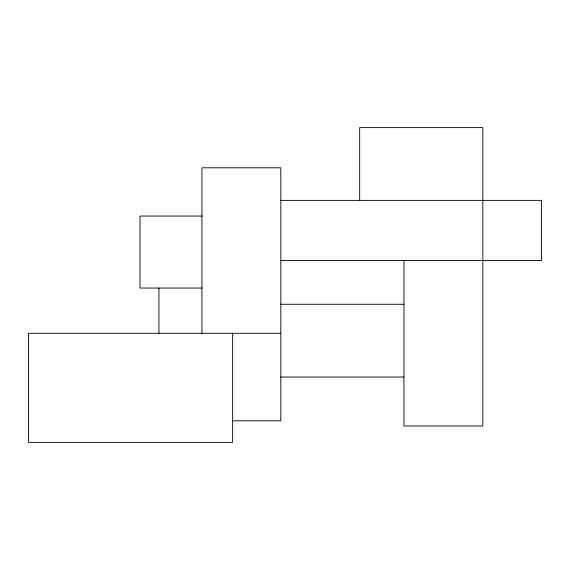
<?xml version="1.0" encoding="UTF-8"?>
<svg xmlns="http://www.w3.org/2000/svg" width="570" height="570" viewBox="0 0 570 570"><rect width="100%" height="100%" fill="white"/><g stroke="black" fill="none" stroke-linecap="round" stroke-linejoin="round"><path stroke-width="0.85" d="M280.818 200.376L541.5 200.376L541.5 260.483L280.818 260.483M201.951 216.059L140.013 216.059L140.013 288.049L201.951 288.049M280.818 304.266L403.959 304.266M280.818 333.286L28.5 333.286L28.5 442.398L232.624 442.398L232.624 333.286M280.818 377.034L403.959 377.034M232.624 420.788L280.818 420.788L280.818 167.801L201.951 167.801L201.951 333.286M403.959 260.483L403.959 425.968L482.826 425.968L482.826 127.602L359.684 127.602L359.684 200.376M158.916 288.049L158.916 333.286"/></g></svg>
